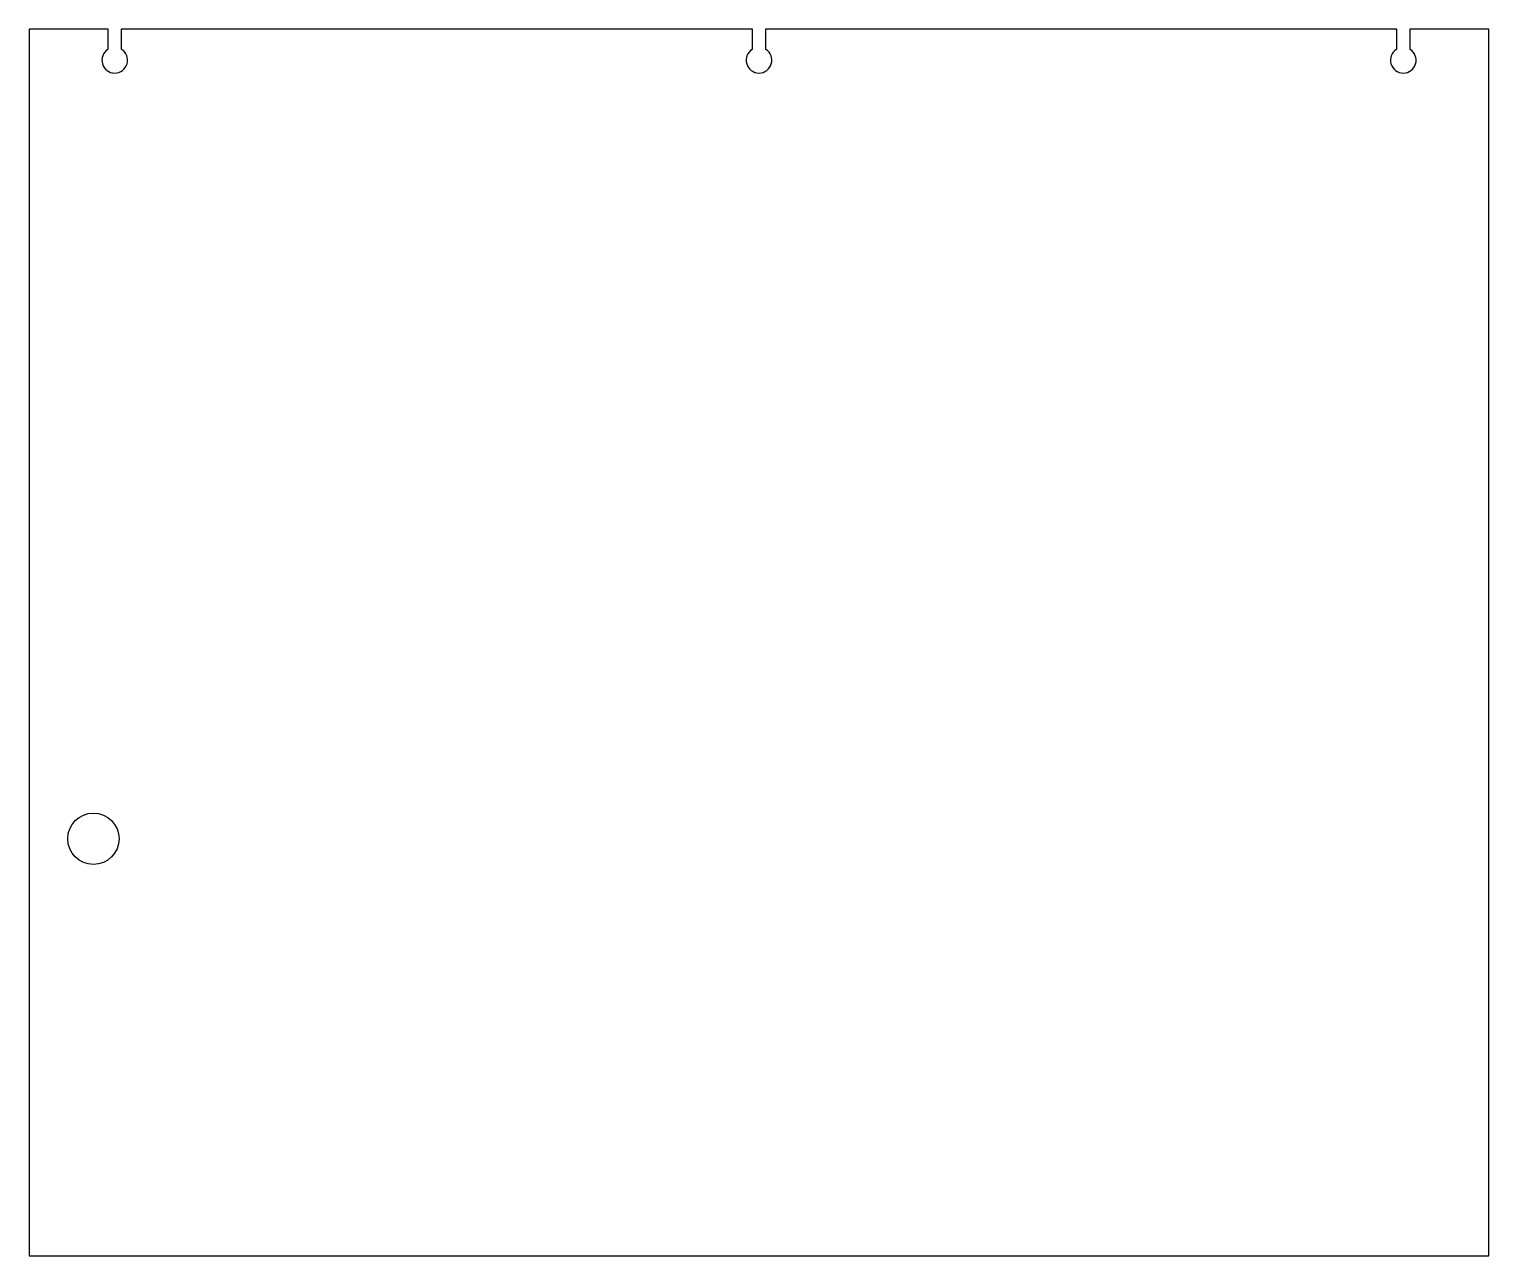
# Model space of a CAD drawing. Extents: x 729275 to 730640, y 171261 to 172408.
import ezdxf

# ---------------------------------------------------------------- set-up
doc = ezdxf.new("R2010")
doc.units = 0

msp = doc.modelspace()

# ---------------------------------------------------------------- linework, layer by layer
for p, q in [((729348.6, 172408), (729274.6, 172408)), ((729274.6, 172408), (729274.6, 171261)), ((729348.6, 172389.9), (729348.6, 172408)), ((729951.1, 172408), (729360.6, 172408)), ((729360.6, 172408), (729360.6, 172389.9)), ((729951.1, 172389.9), (729951.1, 172408)), ((730553.6, 172408), (729963.1, 172408)), ((729963.1, 172408), (729963.1, 172389.9)), ((730553.6, 172389.9), (730553.6, 172408)), ((730639.6, 172408), (730565.6, 172408)), ((730565.6, 172408), (730565.6, 172389.9)), ((730639.6, 171261), (730639.6, 172408)), ((729274.6, 171261), (730639.6, 171261))]:
    msp.add_line(p, q)
msp.add_circle((729334.6, 171651), 24)
for centre, radius, start, end in [((729354.6, 172379), 12, 122.579, 57.421), ((729347.6, 172389.9), 1, 302.579, 360), ((729361.6, 172389.9), 1, 180, 237.421), ((729957.1, 172379), 12, 122.579, 57.421), ((729950.1, 172389.9), 1, 302.579, 360), ((729964.1, 172389.9), 1, 180, 237.421), ((730559.6, 172379), 12, 122.579, 57.421), ((730552.6, 172389.9), 1, 302.579, 360), ((730566.6, 172389.9), 1, 180, 237.421)]:
    msp.add_arc(centre, radius, start, end)

doc.saveas('drawing.dxf')
